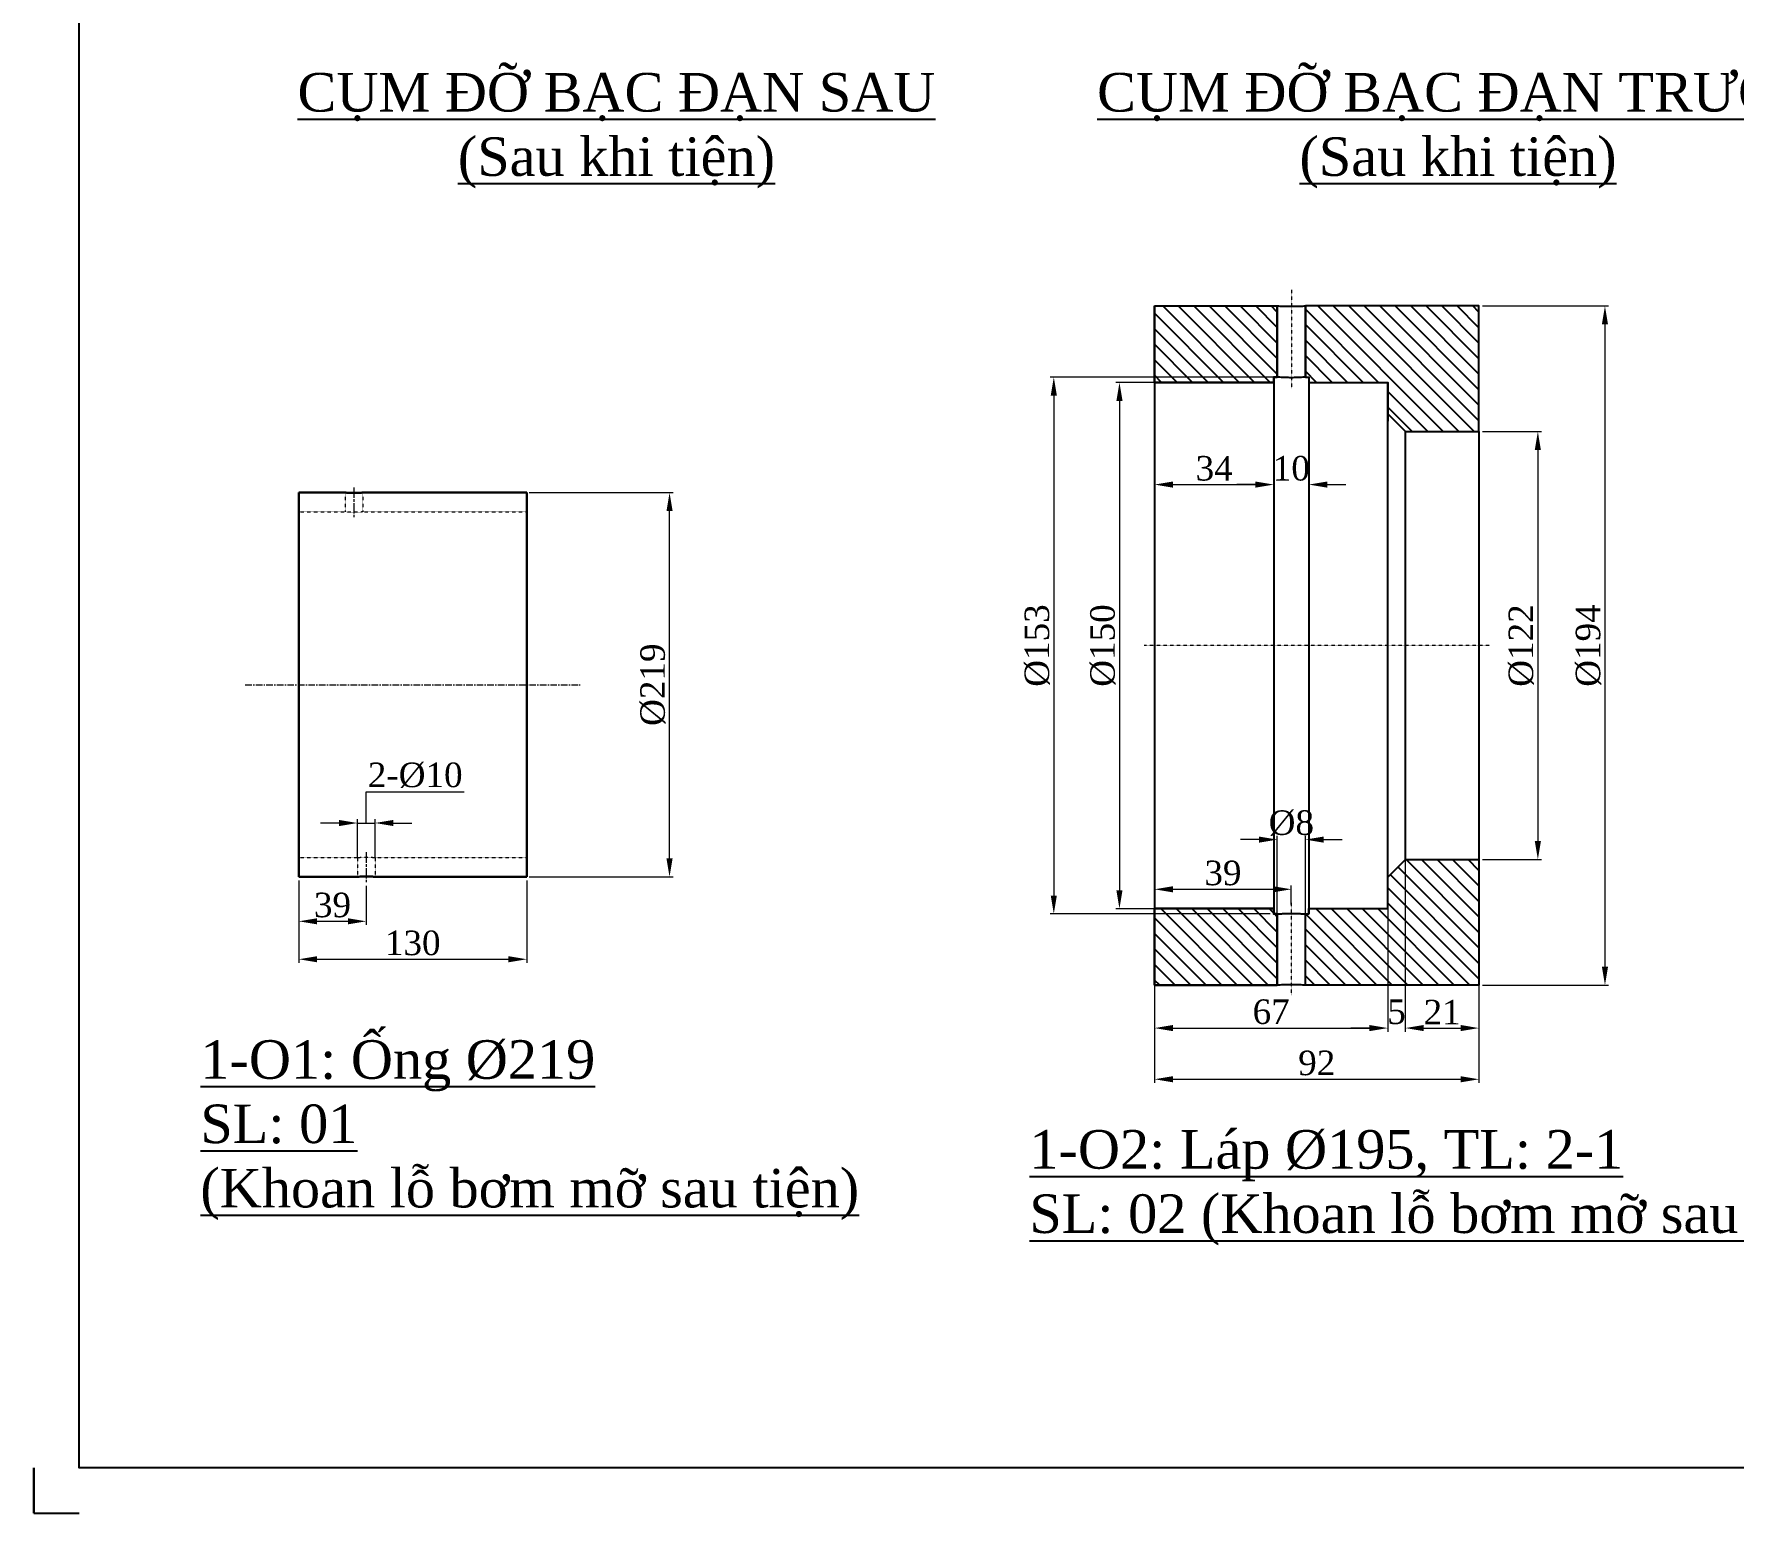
# Model space of a CAD drawing. Header units: inches. Extents: x 36705 to 45095, y -12195 to 29758.
# Drawn here: x 36762 to 37731, y 4694 to 5537 of the extents above; entities that cross this region are included whole.
import ezdxf

# ---------------------------------------------------------------- set-up
doc = ezdxf.new("R2010")
doc.units = ezdxf.units.IN
doc.header["$MEASUREMENT"] = 0
for name, pattern in [('AM_ISO08W050x2', [9, 6, -0.75, 1.5, -0.75]), ('CENTER', [2, 1.25, -0.25, 0.25, -0.25]), ('HIDDEN', [0.375, 0.25, -0.125])]:
    doc.linetypes.add(name, pattern=pattern)
doc.layers.get('Defpoints').update_dxf_attribs({"lineweight": 5})
for name, color, linetype, lineweight in [('1.  0.2', 7, 'Continuous', 25), ('AM_0', 7, 'Continuous', 30), ('AM_3', 6, 'HIDDEN', 15), ('AM_7', 4, 'CENTER', 15)]:
    doc.layers.add(name, color=color, linetype=linetype, lineweight=lineweight)
doc.layers.add('Không in', color=7, linetype='Continuous', lineweight=25, plot=False)
doc.layers.add('TEXT', color=20, linetype='Continuous')
doc.styles.add('Chu va so', font='arial.ttf')
doc.styles.add('stad1', font='times.ttf')
doc.styles.get("Standard").update_dxf_attribs({"font": 'arial.ttf'})
doc.styles.add('TCVN', font='times.ttf')
doc.dimstyles.new('Hien', dxfattribs={"dimtxt": 20, "dimasz": 15, "dimexe": 3, "dimexo": 3, "dimgap": 3, "dimtad": 1, "dimtoh": 1, "dimdec": 0, "dimzin": 0, "dimdsep": 46, "dimtxsty": 'TCVN', "dimcen": 0, "dimclrd": 8, "dimclre": 250, "dimclrt": 41, "dimadec": 0, "dimazin": 0, "dimtfac": 1, "dimtdec": 0, "dimtofl": 0, "dimtmove": 1, "dimatfit": 3, "dimfxl": 1, "dimtolj": 1, "dimtzin": 0, "dimlwd": 9, "dimlwe": 9, "dimarcsym": 0})

# ---------------------------------------------------------------- blocks, each defined once
blk = doc.blocks.new('*D338')
at = {"color": 250, "lineweight": 9, "transparency": 16777216}
for p, q in [((37044.85, 5275.8), (37127.01, 5275.8)), ((37044.85, 5056.8), (37127.01, 5056.8))]:
    blk.add_line(p, q, dxfattribs=at)
at = {"color": 8, "lineweight": 9, "transparency": 16777216}
blk.add_line((37124.91, 5067.3), (37124.91, 5265.3), dxfattribs=at)
at = {"color": 8, "transparency": 16777216}
for points in [[(37123.16, 5265.3), (37126.66, 5265.3), (37124.91, 5275.8)], [(37123.16, 5067.3), (37126.66, 5067.3), (37124.91, 5056.8)]]:
    blk.add_solid(points, dxfattribs=at)
at = {"layer": 'Defpoints', "color": 0, "transparency": 16777216}
for p in [(37042.75, 5275.8), (37124.91, 5275.8), (37042.75, 5056.8)]:
    blk.add_point(p, dxfattribs=at)
at = {"color": 41, "transparency": 16777216, "insert": (37115.51, 5166.3), "char_height": 14, "attachment_point": 5, "rotation": 90, "style": 'TCVN'}
blk.add_mtext('\\A1;%%C219', dxfattribs=at)
blk = doc.blocks.new('*D339')
at = {"color": 250, "lineweight": 9, "transparency": 16777216}
for p, q in [((36913.47, 5054.7), (36913.47, 5007.69)), ((37043.47, 5054.7), (37043.47, 5007.69))]:
    blk.add_line(p, q, dxfattribs=at)
at = {"color": 8, "lineweight": 9, "transparency": 16777216}
blk.add_line((36923.97, 5009.79), (37032.97, 5009.79), dxfattribs=at)
at = {"color": 8, "transparency": 16777216}
for points in [[(36923.97, 5011.54), (36923.97, 5008.04), (36913.47, 5009.79)], [(37032.97, 5011.54), (37032.97, 5008.04), (37043.47, 5009.79)]]:
    blk.add_solid(points, dxfattribs=at)
at = {"layer": 'Defpoints', "color": 0, "transparency": 16777216}
for p in [(36913.47, 5056.8), (37043.47, 5056.8), (37043.47, 5009.79)]:
    blk.add_point(p, dxfattribs=at)
at = {"color": 41, "transparency": 16777216, "insert": (36978.47, 5019.02), "char_height": 14, "attachment_point": 5, "style": 'TCVN'}
blk.add_mtext('\\A1;130', dxfattribs=at)
blk = doc.blocks.new('*D340')
at = {"color": 250, "lineweight": 9, "transparency": 16777216}
for p, q in [((36913.47, 5054.7), (36913.47, 5029.32)), ((36951.97, 5051.7), (36951.97, 5029.32))]:
    blk.add_line(p, q, dxfattribs=at)
at = {"color": 8, "lineweight": 9, "transparency": 16777216}
blk.add_line((36923.97, 5031.42), (36941.47, 5031.42), dxfattribs=at)
at = {"color": 8, "transparency": 16777216}
for points in [[(36923.97, 5033.17), (36923.97, 5029.67), (36913.47, 5031.42)], [(36941.47, 5033.17), (36941.47, 5029.67), (36951.97, 5031.42)]]:
    blk.add_solid(points, dxfattribs=at)
at = {"layer": 'Defpoints', "color": 0, "transparency": 16777216}
for p in [(36913.47, 5056.8), (36951.97, 5053.8), (36951.97, 5031.42)]:
    blk.add_point(p, dxfattribs=at)
at = {"color": 41, "transparency": 16777216, "insert": (36932.72, 5040.66), "char_height": 14, "attachment_point": 5, "style": 'TCVN'}
blk.add_mtext('\\A1;39', dxfattribs=at)
blk = doc.blocks.new('*D341')
at = {"color": 8, "lineweight": 9, "transparency": 16777216}
for p, q in [((36951.97, 5087.45), (36951.97, 5105.2)), ((36951.97, 5105.2), (37007.81, 5105.2)), ((36936.47, 5087.45), (36925.97, 5087.45)), ((36946.97, 5087.45), (36956.97, 5087.45)), ((36967.47, 5087.45), (36977.97, 5087.45))]:
    blk.add_line(p, q, dxfattribs=at)
at = {"color": 250, "lineweight": 9, "transparency": 16777216}
for p, q in [((36946.97, 5067.43), (36946.97, 5089.55)), ((36956.97, 5067.43), (36956.97, 5089.55))]:
    blk.add_line(p, q, dxfattribs=at)
at = {"color": 8, "transparency": 16777216}
for points in [[(36936.47, 5089.2), (36936.47, 5085.7), (36946.97, 5087.45)], [(36967.47, 5089.2), (36967.47, 5085.7), (36956.97, 5087.45)]]:
    blk.add_solid(points, dxfattribs=at)
at = {"layer": 'Defpoints', "color": 0, "transparency": 16777216}
for p in [(36956.97, 5087.45), (36946.97, 5065.33), (36956.97, 5065.33)]:
    blk.add_point(p, dxfattribs=at)
at = {"color": 41, "transparency": 16777216, "insert": (36979.89, 5114.61), "char_height": 14, "attachment_point": 5, "style": 'TCVN'}
blk.add_mtext('\\A1;2-%%C10', dxfattribs=at)
blk = doc.blocks.new('*D342')
at = {"color": 250, "lineweight": 9, "transparency": 16777216}
for p, q in [((37588.57, 5310.62), (37622.14, 5310.62)), ((37588.57, 5066.63), (37622.14, 5066.63))]:
    blk.add_line(p, q, dxfattribs=at)
at = {"color": 8, "lineweight": 9, "transparency": 16777216}
blk.add_line((37620.04, 5300.12), (37620.04, 5077.13), dxfattribs=at)
at = {"color": 8, "transparency": 16777216}
for points in [[(37618.29, 5300.12), (37621.79, 5300.12), (37620.04, 5310.62)], [(37618.29, 5077.13), (37621.79, 5077.13), (37620.04, 5066.63)]]:
    blk.add_solid(points, dxfattribs=at)
at = {"layer": 'Defpoints', "color": 0, "transparency": 16777216}
for p in [(37586.47, 5310.62), (37586.47, 5066.63), (37620.04, 5066.63)]:
    blk.add_point(p, dxfattribs=at)
at = {"color": 41, "transparency": 16777216, "insert": (37610.64, 5188.62), "char_height": 14, "attachment_point": 5, "rotation": 90, "style": 'TCVN'}
blk.add_mtext('\\A1;%%C122', dxfattribs=at)
blk = doc.blocks.new('*D343')
at = {"color": 250, "lineweight": 9, "transparency": 16777216}
for p, q in [((37588.57, 5382.22), (37660.41, 5382.22)), ((37588.57, 4995.02), (37660.41, 4995.02))]:
    blk.add_line(p, q, dxfattribs=at)
at = {"color": 8, "lineweight": 9, "transparency": 16777216}
blk.add_line((37658.31, 5371.72), (37658.31, 5005.52), dxfattribs=at)
at = {"color": 8, "transparency": 16777216}
for points in [[(37656.56, 5371.72), (37660.06, 5371.72), (37658.31, 5382.22)], [(37656.56, 5005.52), (37660.06, 5005.52), (37658.31, 4995.02)]]:
    blk.add_solid(points, dxfattribs=at)
at = {"layer": 'Defpoints', "color": 0, "transparency": 16777216}
for p in [(37586.47, 5382.22), (37586.47, 4995.02), (37658.31, 4995.02)]:
    blk.add_point(p, dxfattribs=at)
at = {"color": 41, "transparency": 16777216, "insert": (37648.9, 5188.62), "char_height": 14, "attachment_point": 5, "rotation": 90, "style": 'TCVN'}
blk.add_mtext('\\A1;%%C194', dxfattribs=at)
blk = doc.blocks.new('*D344')
at = {"color": 250, "lineweight": 9, "transparency": 16777216}
for p, q in [((37414.37, 5338.62), (37379.37, 5338.62)), ((37410.81, 5038.62), (37379.37, 5038.62))]:
    blk.add_line(p, q, dxfattribs=at)
at = {"color": 8, "lineweight": 9, "transparency": 16777216}
blk.add_line((37381.47, 5328.12), (37381.47, 5049.12), dxfattribs=at)
at = {"color": 8, "transparency": 16777216}
for points in [[(37379.72, 5328.12), (37383.22, 5328.12), (37381.47, 5338.62)], [(37379.72, 5049.12), (37383.22, 5049.12), (37381.47, 5038.62)]]:
    blk.add_solid(points, dxfattribs=at)
at = {"layer": 'Defpoints', "color": 0, "transparency": 16777216}
for p in [(37416.47, 5338.62), (37381.47, 5038.62), (37412.91, 5038.62)]:
    blk.add_point(p, dxfattribs=at)
at = {"color": 41, "transparency": 16777216, "insert": (37372.07, 5188.62), "char_height": 14, "attachment_point": 5, "rotation": 90, "style": 'TCVN'}
blk.add_mtext('\\A1;%%C150', dxfattribs=at)
blk = doc.blocks.new('*D345')
at = {"color": 250, "lineweight": 9, "transparency": 16777216}
for p, q in [((37469.37, 5341.62), (37341.93, 5341.62)), ((37467.37, 5035.62), (37341.93, 5035.62))]:
    blk.add_line(p, q, dxfattribs=at)
at = {"color": 8, "lineweight": 9, "transparency": 16777216}
blk.add_line((37344.03, 5331.12), (37344.03, 5046.12), dxfattribs=at)
at = {"color": 8, "transparency": 16777216}
for points in [[(37342.28, 5331.12), (37345.78, 5331.12), (37344.03, 5341.62)], [(37342.28, 5046.12), (37345.78, 5046.12), (37344.03, 5035.62)]]:
    blk.add_solid(points, dxfattribs=at)
at = {"layer": 'Defpoints', "color": 0, "transparency": 16777216}
for p in [(37471.47, 5341.62), (37344.03, 5035.62), (37469.47, 5035.62)]:
    blk.add_point(p, dxfattribs=at)
at = {"color": 41, "transparency": 16777216, "insert": (37334.63, 5188.62), "char_height": 14, "attachment_point": 5, "rotation": 90, "style": 'TCVN'}
blk.add_mtext('\\A1;%%C153', dxfattribs=at)
blk = doc.blocks.new('*D346')
at = {"color": 250, "lineweight": 9, "transparency": 16777216}
for p, q in [((37401.47, 5000.54), (37401.47, 5051.77)), ((37479.47, 5040.94), (37479.47, 5051.77))]:
    blk.add_line(p, q, dxfattribs=at)
at = {"color": 8, "lineweight": 9, "transparency": 16777216}
blk.add_line((37411.97, 5049.67), (37468.97, 5049.67), dxfattribs=at)
at = {"color": 8, "transparency": 16777216}
for points in [[(37411.97, 5051.42), (37411.97, 5047.92), (37401.47, 5049.67)], [(37468.97, 5051.42), (37468.97, 5047.92), (37479.47, 5049.67)]]:
    blk.add_solid(points, dxfattribs=at)
at = {"layer": 'Defpoints', "color": 0, "transparency": 16777216}
for p in [(37479.47, 5049.67), (37479.47, 5038.84), (37401.47, 4998.44)]:
    blk.add_point(p, dxfattribs=at)
at = {"color": 41, "transparency": 16777216, "insert": (37440.47, 5058.91), "char_height": 14, "attachment_point": 5, "style": 'TCVN'}
blk.add_mtext('\\A1;39', dxfattribs=at)
blk = doc.blocks.new('*D347')
at = {"color": 8, "lineweight": 9, "transparency": 16777216}
for p, q in [((37460.97, 5077.98), (37450.47, 5077.98)), ((37497.97, 5077.98), (37508.47, 5077.98))]:
    blk.add_line(p, q, dxfattribs=at)
at = {"color": 250, "lineweight": 9, "transparency": 16777216}
for p, q in [((37471.47, 5034.91), (37471.47, 5080.08)), ((37487.47, 5034.48), (37487.47, 5080.08))]:
    blk.add_line(p, q, dxfattribs=at)
at = {"color": 8, "transparency": 16777216}
for points in [[(37460.97, 5079.73), (37460.97, 5076.23), (37471.47, 5077.98)], [(37497.97, 5079.73), (37497.97, 5076.23), (37487.47, 5077.98)]]:
    blk.add_solid(points, dxfattribs=at)
at = {"layer": 'Defpoints', "color": 0, "transparency": 16777216}
for p in [(37487.47, 5077.98), (37471.47, 5032.81), (37487.47, 5032.38)]:
    blk.add_point(p, dxfattribs=at)
at = {"color": 41, "transparency": 16777216, "insert": (37479.47, 5087.38), "char_height": 14, "attachment_point": 5, "style": 'TCVN'}
blk.add_mtext('\\A1;%%C8', dxfattribs=at)
blk = doc.blocks.new('*D348')
at = {"color": 250, "lineweight": 9, "transparency": 16777216}
for p, q in [((37534.47, 5066.52), (37534.47, 4968.45)), ((37401.47, 4996.34), (37401.47, 4968.45))]:
    blk.add_line(p, q, dxfattribs=at)
at = {"color": 8, "lineweight": 9, "transparency": 16777216}
blk.add_line((37411.97, 4970.55), (37523.97, 4970.55), dxfattribs=at)
at = {"color": 8, "transparency": 16777216}
for points in [[(37411.97, 4972.3), (37411.97, 4968.8), (37401.47, 4970.55)], [(37523.97, 4972.3), (37523.97, 4968.8), (37534.47, 4970.55)]]:
    blk.add_solid(points, dxfattribs=at)
at = {"layer": 'Defpoints', "color": 0, "transparency": 16777216}
for p in [(37534.47, 5068.62), (37401.47, 4998.44), (37534.47, 4970.55)]:
    blk.add_point(p, dxfattribs=at)
at = {"color": 41, "transparency": 16777216, "insert": (37467.97, 4979.79), "char_height": 14, "attachment_point": 5, "style": 'TCVN'}
blk.add_mtext('\\A1;67', dxfattribs=at)
blk = doc.blocks.new('*D349')
at = {"color": 250, "lineweight": 9, "transparency": 16777216}
for p, q in [((37544.47, 5090.53), (37544.47, 4968.45)), ((37534.47, 5066.52), (37534.47, 4968.45))]:
    blk.add_line(p, q, dxfattribs=at)
at = {"color": 8, "lineweight": 9, "transparency": 16777216}
for p, q in [((37523.97, 4970.55), (37513.47, 4970.55)), ((37554.97, 4970.55), (37565.47, 4970.55))]:
    blk.add_line(p, q, dxfattribs=at)
at = {"color": 8, "transparency": 16777216}
for points in [[(37523.97, 4972.3), (37523.97, 4968.8), (37534.47, 4970.55)], [(37554.97, 4972.3), (37554.97, 4968.8), (37544.47, 4970.55)]]:
    blk.add_solid(points, dxfattribs=at)
at = {"layer": 'Defpoints', "color": 0, "transparency": 16777216}
for p in [(37544.47, 5092.63), (37534.47, 5068.62), (37544.47, 4970.55)]:
    blk.add_point(p, dxfattribs=at)
at = {"color": 41, "transparency": 16777216, "insert": (37539.43, 4979.77), "char_height": 14, "attachment_point": 5, "style": 'TCVN'}
blk.add_mtext('\\A1;5', dxfattribs=at)
blk = doc.blocks.new('*D350')
at = {"color": 250, "lineweight": 9, "transparency": 16777216}
for p, q in [((37544.47, 5090.53), (37544.47, 4968.45)), ((37586.47, 5090.53), (37586.47, 4968.45))]:
    blk.add_line(p, q, dxfattribs=at)
at = {"color": 8, "lineweight": 9, "transparency": 16777216}
blk.add_line((37554.97, 4970.55), (37575.97, 4970.55), dxfattribs=at)
at = {"color": 8, "transparency": 16777216}
for points in [[(37554.97, 4972.3), (37554.97, 4968.8), (37544.47, 4970.55)], [(37575.97, 4972.3), (37575.97, 4968.8), (37586.47, 4970.55)]]:
    blk.add_solid(points, dxfattribs=at)
at = {"layer": 'Defpoints', "color": 0, "transparency": 16777216}
for p in [(37544.47, 5092.63), (37586.47, 5092.63), (37586.47, 4970.55)]:
    blk.add_point(p, dxfattribs=at)
at = {"color": 41, "transparency": 16777216, "insert": (37565.47, 4979.65), "char_height": 14, "attachment_point": 5, "style": 'TCVN'}
blk.add_mtext('\\A1;21', dxfattribs=at)
blk = doc.blocks.new('*D351')
at = {"color": 250, "lineweight": 9, "transparency": 16777216}
for p, q in [((37401.47, 5306.52), (37401.47, 5278.27)), ((37469.47, 5306.52), (37469.47, 5278.27))]:
    blk.add_line(p, q, dxfattribs=at)
at = {"color": 8, "lineweight": 9, "transparency": 16777216}
blk.add_line((37411.97, 5280.37), (37458.97, 5280.37), dxfattribs=at)
at = {"color": 8, "transparency": 16777216}
for points in [[(37411.97, 5282.12), (37411.97, 5278.62), (37401.47, 5280.37)], [(37458.97, 5282.12), (37458.97, 5278.62), (37469.47, 5280.37)]]:
    blk.add_solid(points, dxfattribs=at)
at = {"layer": 'Defpoints', "color": 0, "transparency": 16777216}
for p in [(37401.47, 5308.62), (37469.47, 5308.62), (37469.47, 5280.37)]:
    blk.add_point(p, dxfattribs=at)
at = {"color": 41, "transparency": 16777216, "insert": (37435.47, 5289.59), "char_height": 14, "attachment_point": 5, "style": 'TCVN'}
blk.add_mtext('\\A1;34', dxfattribs=at)
blk = doc.blocks.new('*D352')
at = {"color": 250, "lineweight": 9, "transparency": 16777216}
blk.add_line((37469.47, 5306.52), (37469.47, 5278.27), dxfattribs=at)
at = {"color": 8, "lineweight": 9, "transparency": 16777216}
for p, q in [((37458.97, 5280.37), (37448.47, 5280.37)), ((37499.97, 5280.37), (37510.47, 5280.37))]:
    blk.add_line(p, q, dxfattribs=at)
at = {"color": 8, "transparency": 16777216}
for points in [[(37458.97, 5282.12), (37458.97, 5278.62), (37469.47, 5280.37)], [(37499.97, 5282.12), (37499.97, 5278.62), (37489.47, 5280.37)]]:
    blk.add_solid(points, dxfattribs=at)
at = {"layer": 'Defpoints', "color": 0, "transparency": 16777216}
for p in [(37469.47, 5308.62), (37489.47, 5280.37), (37489.47, 5280.37)]:
    blk.add_point(p, dxfattribs=at)
at = {"color": 41, "transparency": 16777216, "insert": (37479.47, 5289.59), "char_height": 14, "attachment_point": 5, "style": 'TCVN'}
blk.add_mtext('\\A1;10', dxfattribs=at)
blk = doc.blocks.new('*D353')
at = {"color": 250, "lineweight": 9, "transparency": 16777216}
for p, q in [((37586.47, 5042.52), (37586.47, 4939.27)), ((37401.47, 4992.92), (37401.47, 4939.27))]:
    blk.add_line(p, q, dxfattribs=at)
at = {"color": 8, "lineweight": 9, "transparency": 16777216}
blk.add_line((37411.97, 4941.37), (37575.97, 4941.37), dxfattribs=at)
at = {"color": 8, "transparency": 16777216}
for points in [[(37411.97, 4943.12), (37411.97, 4939.62), (37401.47, 4941.37)], [(37575.97, 4943.12), (37575.97, 4939.62), (37586.47, 4941.37)]]:
    blk.add_solid(points, dxfattribs=at)
at = {"layer": 'Defpoints', "color": 0, "transparency": 16777216}
for p in [(37586.47, 5044.62), (37401.47, 4995.02), (37586.47, 4941.37)]:
    blk.add_point(p, dxfattribs=at)
at = {"color": 41, "transparency": 16777216, "insert": (37493.97, 4950.61), "char_height": 14, "attachment_point": 5, "style": 'TCVN'}
blk.add_mtext('\\A1;92', dxfattribs=at)
blk = doc.blocks.new('lfjsd')
at = {"true_color": 0xcd2027}
h = blk.add_hatch(dxfattribs=at)
h.set_pattern_fill('ANSI31', color=242, scale=25)
h.set_pattern_definition([(45, (11601.735, -3530.5758), (-2.2097087, 2.2097087), [])])
edge = h.paths.add_edge_path()
edge.add_spline(control_points=[(17710.16, 29667.26), (17709.92, 29667.27), (17709.71, 29667.28), (17709.29, 29667.31), (17709.16, 29667.32), (17709.16, 29667.32)], knot_values=[2.26088, 2.26088, 2.26088, 2.26088, 2.379631, 2.379631, 2.568038, 2.568038, 2.568038, 2.568038], degree=3, periodic=0)
edge.add_line((17709.16, 29667.32), (17660.66, 29667.32))
edge.add_line((17660.66, 29667.32), (17660.66, 29631.52))
edge.add_line((17660.66, 29631.52), (17681.66, 29631.52))
edge.add_line((17681.66, 29631.52), (17686.67, 29636.52))
edge.add_line((17686.67, 29636.52), (17686.66, 29643.52))
edge.add_line((17686.66, 29643.52), (17686.66, 29645.52))
edge.add_line((17686.66, 29645.52), (17709.16, 29645.52))
edge.add_line((17709.16, 29645.52), (17709.16, 29647.02))
edge.add_line((17709.16, 29647.02), (17710.16, 29647.02))
edge.add_line((17710.16, 29647.02), (17710.16, 29667.26))
edge = h.paths.add_edge_path()
edge.add_spline(control_points=[(17719.16, 29667.32), (17719.16, 29667.32), (17719.04, 29667.31), (17718.62, 29667.28), (17718.41, 29667.27), (17718.16, 29667.26)], knot_values=[0.446468, 0.446468, 0.446468, 0.446468, 0.634867, 0.634867, 0.753618, 0.753618, 0.753618, 0.753618], degree=3, periodic=0)
edge.add_line((17718.16, 29667.26), (17718.16, 29647.02))
edge.add_line((17718.16, 29647.02), (17719.16, 29647.02))
edge.add_line((17719.16, 29647.02), (17719.16, 29645.52))
edge.add_line((17719.16, 29645.52), (17753.16, 29645.52))
edge.add_line((17753.16, 29645.52), (17753.16, 29667.32))
edge.add_line((17753.16, 29667.32), (17719.17, 29667.32))
edge = h.paths.add_edge_path()
edge.add_spline(control_points=[(17709.16, 29473.72), (17709.16, 29473.72), (17709.29, 29473.73), (17709.71, 29473.75), (17709.92, 29473.77), (17710.16, 29473.78)], knot_values=[0.446468, 0.446468, 0.446468, 0.446468, 0.634875, 0.634875, 0.753627, 0.753627, 0.753627, 0.753627], degree=3, periodic=0)
edge.add_line((17710.16, 29473.78), (17710.16, 29494.02))
edge.add_line((17710.16, 29494.02), (17709.16, 29494.02))
edge.add_line((17709.16, 29494.02), (17709.16, 29495.52))
edge.add_line((17709.16, 29495.52), (17686.66, 29495.52))
edge.add_line((17686.66, 29495.52), (17686.66, 29497.52))
edge.add_line((17686.66, 29497.52), (17686.67, 29504.52))
edge.add_line((17686.67, 29504.52), (17681.66, 29509.52))
edge.add_line((17681.66, 29509.52), (17660.66, 29509.52))
edge.add_line((17660.66, 29509.52), (17660.66, 29504.52))
edge.add_line((17660.66, 29504.52), (17660.66, 29473.72))
edge.add_line((17660.66, 29473.72), (17709.16, 29473.72))
edge = h.paths.add_edge_path()
edge.add_spline(control_points=[(17718.16, 29473.78), (17718.41, 29473.77), (17718.62, 29473.75), (17719.04, 29473.73), (17719.16, 29473.72), (17719.16, 29473.72)], knot_values=[2.26088, 2.26088, 2.26088, 2.26088, 2.379631, 2.379631, 2.568038, 2.568038, 2.568038, 2.568038], degree=3, periodic=0)
edge.add_line((17719.17, 29473.72), (17753.16, 29473.72))
edge.add_line((17753.16, 29473.72), (17753.16, 29495.52))
edge.add_line((17753.16, 29495.52), (17719.16, 29495.52))
edge.add_line((17719.16, 29495.52), (17719.16, 29494.02))
edge.add_line((17719.16, 29494.02), (17718.16, 29494.02))
edge.add_line((17718.16, 29494.02), (17718.16, 29473.78))
at = {"ltscale": 0.02}
for p, q in [((17710.16, 29647.02), (17710.16, 29667.32)), ((17718.16, 29647.02), (17718.16, 29667.32)), ((17753.16, 29667.32), (17718.16, 29667.32)), ((17753.16, 29667.32), (17753.16, 29473.72)), ((17709.16, 29647.02), (17709.16, 29494.02)), ((17710.16, 29647.02), (17709.16, 29647.02)), ((17719.16, 29647.02), (17718.16, 29647.02)), ((17719.16, 29647.02), (17719.16, 29494.02)), ((17709.16, 29645.52), (17686.66, 29645.52)), ((17686.66, 29495.52), (17686.66, 29645.52)), ((17753.16, 29645.52), (17719.16, 29645.52)), ((17709.16, 29495.52), (17686.66, 29495.52)), ((17710.16, 29494.02), (17709.16, 29494.02)), ((17710.16, 29473.72), (17710.16, 29494.02)), ((17718.16, 29473.72), (17718.16, 29494.02)), ((17719.16, 29494.02), (17718.16, 29494.02)), ((17753.16, 29495.52), (17719.16, 29495.52)), ((17753.16, 29473.72), (17718.16, 29473.72))]:
    blk.add_line(p, q, dxfattribs=at)
for p, q in [((17681.66, 29631.52), (17686.67, 29636.52)), ((17660.66, 29631.52), (17660.66, 29506.52)), ((17681.66, 29509.52), (17681.66, 29631.52)), ((17681.66, 29509.52), (17686.67, 29504.52))]:
    blk.add_line(p, q)
for points in [[(17681.7, 29631.52), (17660.66, 29631.52), (17660.66, 29667.32), (17710.16, 29667.32), (17710.16, 29647.02), (17709.16, 29647.02), (17709.16, 29645.52), (17686.66, 29645.52), (17686.66, 29643.52), (17686.66, 29643.52), (17686.66, 29634.52)], [(17753.16, 29667.32), (17718.17, 29667.32)], [(17681.66, 29509.52), (17660.66, 29509.52), (17660.66, 29473.72), (17710.16, 29473.72), (17710.16, 29494.02), (17709.16, 29494.02), (17709.16, 29495.52), (17686.66, 29495.52), (17686.66, 29497.52), (17686.66, 29497.52), (17686.66, 29506.52)]]:
    blk.add_lwpolyline(points, dxfattribs=at)
for points, knots in [([(17718.16, 29667.32), (17718.16, 29667.32), (17718.06, 29667.31), (17717.66, 29667.29), (17717.35, 29667.28), (17716.64, 29667.25), (17716.19, 29667.23), (17715.2, 29667.21), (17714.67, 29667.21), (17713.66, 29667.21), (17713.13, 29667.21), (17712.14, 29667.23), (17711.69, 29667.25), (17710.98, 29667.28), (17710.67, 29667.29), (17710.26, 29667.31), (17710.16, 29667.32), (17710.16, 29667.32)], [0.602832, 0.602832, 0.602832, 0.602832, 0.75354, 0.75354, 0.904248, 0.904248, 1.054956, 1.054956, 1.205664, 1.205664, 1.356372, 1.356372, 1.50708, 1.50708, 1.657788, 1.657788, 1.808496, 1.808496, 1.808496, 1.808496]), ([(17710.16, 29647.02), (17710.16, 29647.02), (17710.26, 29647.01), (17710.67, 29646.98), (17710.98, 29646.96), (17711.69, 29646.92), (17712.14, 29646.9), (17713.13, 29646.88), (17713.66, 29646.87), (17714.67, 29646.87), (17715.2, 29646.88), (17716.19, 29646.9), (17716.64, 29646.92), (17717.35, 29646.96), (17717.66, 29646.98), (17718.06, 29647.01), (17718.16, 29647.02), (17718.16, 29647.02)], [0.602936, 0.602936, 0.602936, 0.602936, 0.753669, 0.753669, 0.904403, 0.904403, 1.055137, 1.055137, 1.205871, 1.205871, 1.356605, 1.356605, 1.507339, 1.507339, 1.658073, 1.658073, 1.808807, 1.808807, 1.808807, 1.808807]), ([(17718.16, 29494.02), (17718.16, 29494.02), (17718.06, 29494.02), (17717.66, 29494.05), (17717.35, 29494.07), (17716.64, 29494.11), (17716.19, 29494.13), (17715.2, 29494.16), (17714.67, 29494.16), (17713.66, 29494.16), (17713.13, 29494.16), (17712.14, 29494.13), (17711.69, 29494.11), (17710.98, 29494.07), (17710.67, 29494.05), (17710.26, 29494.02), (17710.16, 29494.02), (17710.16, 29494.02)], [0.602936, 0.602936, 0.602936, 0.602936, 0.753669, 0.753669, 0.904403, 0.904403, 1.055137, 1.055137, 1.205871, 1.205871, 1.356605, 1.356605, 1.507339, 1.507339, 1.658073, 1.658073, 1.808807, 1.808807, 1.808807, 1.808807]), ([(17710.16, 29473.72), (17710.16, 29473.72), (17710.26, 29473.72), (17710.67, 29473.75), (17710.98, 29473.76), (17711.69, 29473.79), (17712.14, 29473.8), (17713.13, 29473.82), (17713.66, 29473.83), (17714.67, 29473.83), (17715.2, 29473.82), (17716.19, 29473.8), (17716.64, 29473.79), (17717.35, 29473.76), (17717.66, 29473.75), (17718.06, 29473.72), (17718.16, 29473.72), (17718.16, 29473.72)], [0.602832, 0.602832, 0.602832, 0.602832, 0.75354, 0.75354, 0.904248, 0.904248, 1.054956, 1.054956, 1.205664, 1.205664, 1.356372, 1.356372, 1.50708, 1.50708, 1.657788, 1.657788, 1.808496, 1.808496, 1.808496, 1.808496])]:
    blk.add_open_spline(points, degree=3, knots=knots, dxfattribs=at)
at = {"layer": 'AM_0'}
blk.add_lwpolyline([(17718.16, 29667.32), (17718.16, 29647.02), (17719.16, 29647.02), (17719.16, 29645.52), (17753.16, 29645.52), (17753.16, 29667.32)], dxfattribs=at)
blk.add_lwpolyline([(17753.16, 29495.52), (17719.16, 29495.52), (17719.16, 29494.02), (17718.16, 29494.02), (17718.16, 29473.72), (17753.16, 29473.72)], close=True, dxfattribs=at)
at = {"layer": 'AM_3', "ltscale": 0.02}
for p, q in [((17753.17, 29667.32), (17719.16, 29667.32)), ((17753.17, 29473.72), (17719.16, 29473.72))]:
    blk.add_line(p, q, dxfattribs=at)
at = {"layer": 'AM_3', "ltscale": 0.02027}
for points, knots in [([(17709.16, 29667.32), (17709.16, 29667.32), (17709.29, 29667.31), (17709.8, 29667.28), (17710.19, 29667.25), (17711.07, 29667.21), (17711.63, 29667.19), (17712.87, 29667.16), (17713.54, 29667.15), (17714.16, 29667.15)], [2.2608796, 2.2608796, 2.2608796, 2.2608796, 2.4492861, 2.4492861, 2.6376927, 2.6376927, 2.8260994, 2.8260994, 3.0145061, 3.0145061, 3.0145061, 3.0145061]), ([(17714.16, 29667.15), (17714.79, 29667.15), (17715.46, 29667.16), (17716.69, 29667.19), (17717.26, 29667.21), (17718.14, 29667.25), (17718.53, 29667.28), (17719.04, 29667.31), (17719.16, 29667.32), (17719.16, 29667.32)], [0, 0, 0, 0, 0.1884067, 0.1884067, 0.3768134, 0.3768134, 0.56522, 0.56522, 0.7536265, 0.7536265, 0.7536265, 0.7536265]), ([(17714.16, 29473.89), (17713.54, 29473.89), (17712.87, 29473.88), (17711.63, 29473.85), (17711.07, 29473.83), (17710.19, 29473.78), (17709.8, 29473.76), (17709.29, 29473.73), (17709.16, 29473.72), (17709.16, 29473.72)], [0, 0, 0, 0, 0.1884067, 0.1884067, 0.3768134, 0.3768134, 0.56522, 0.56522, 0.7536265, 0.7536265, 0.7536265, 0.7536265]), ([(17719.16, 29473.72), (17719.16, 29473.72), (17719.04, 29473.73), (17718.53, 29473.76), (17718.14, 29473.78), (17717.26, 29473.83), (17716.69, 29473.85), (17715.46, 29473.88), (17714.79, 29473.89), (17714.16, 29473.89)], [2.2608796, 2.2608796, 2.2608796, 2.2608796, 2.4492861, 2.4492861, 2.6376927, 2.6376927, 2.8260994, 2.8260994, 3.0145061, 3.0145061, 3.0145061, 3.0145061])]:
    blk.add_open_spline(points, degree=3, knots=knots, dxfattribs=at)
at = {"layer": 'AM_7', "ltscale": 0.005}
for p, q in [((17714.16, 29671.91), (17714.16, 29643.87)), ((17714.16, 29470.83), (17714.16, 29497.16))]:
    blk.add_line(p, q, dxfattribs=at)
at = {"layer": 'AM_7', "ltscale": 0.01}
blk.add_line((17657.66, 29570.52), (17756.16, 29570.52), dxfattribs=at)
blk = doc.blocks.new('KHUNG TEN A4 - TD - 13.2.2023')
for p, q in [((0, 3), (0, 0)), ((0, 0), (3, 0))]:
    blk.add_line(p, q)
blk.add_lwpolyline([(3, 213), (300, 213), (300, 3), (3, 3)], close=True)
at = {"layer": '1.  0.2'}
blk.add_line((0, 0), (3, 0), dxfattribs=at)
at = {"layer": 'Không in'}
blk.add_lwpolyline([(0, 0), (0, 3)], dxfattribs=at)
at = {"width": 0.85}
for tag, p in [('REV4', (226.38, 94.23)), ('NGAY_REV04', (229.9, 94.23)), ('DESCRIPTION_4', (241.49, 94.23, 0)), ('DESCRIPTION_3', (241.49, 89.23, 0)), ('DESCRIPTION_2', (241.49, 84.23, 0)), ('DESCRIPTION_1', (241.49, 79.23, 0)), ('DESCRIPTION_0', (241.49, 74.23, 0))]:
    blk.add_attdef(tag, p, '', height=1.5, dxfattribs=at)
at = {"layer": 'TEXT', "ltscale": 0.1, "style": 'Chu va so'}
for tag, p, height, width in [('REV3', (226.38, 89.23), 1.5, 0.85), ('NGAY_REV03', (229.9, 89.23), 1.5, 0.85), ('REV2', (226.38, 84.23), 1.5, 0.85), ('NGAY_REV02', (229.9, 84.23), 1.5, 0.85), ('REV1', (226.38, 79.23), 1.5, 0.85), ('NGAY_REV01', (229.9, 79.23), 1.5, 0.85), ('REV0', (226.38, 74.23), 1.5, 0.85), ('NGAY_REV0', (229.9, 74.23), 1.5, 0.85), ('NGUOI_VE', (252.6, 69.23), 1.5, 0.85), ('NGUOI_KIEM_1', (264.6, 69.23), 1.5, 0.9), ('NGUOI_KIEM_2', (276.6, 69.23), 1.5, 0.9), ('STT-BV', (232.09, 3.98), 2, 0.85)]:
    blk.add_attdef(tag, p, '', height=height, dxfattribs=dict(at, width=width))
at = {"layer": 'TEXT', "ltscale": 0.1, "width": 0.85}
blk.add_attdef('NGUOI_DUYET', (288.6, 69.23), '', height=1.5, dxfattribs=at)
at = {"layer": 'TEXT', "lineweight": 25, "ltscale": 0.1, "style": 'Chu va so'}
for tag, p, height in [('PROJECT_CODE', (231.95, 28.65), 3.6), ('TITLE1', (231.95, 19.98), 2), ('TITLE2', (231.95, 16.05), 2), ('TITLE3', (231.95, 12.12), 2)]:
    blk.add_attdef(tag, p, '', height=height, dxfattribs=at)
at = {"layer": 'TEXT', "ltscale": 0.1, "style": 'Chu va so'}
for tag, p in [('A4_A4', (292.03, 6, 0)), ('REV.', (297.2, 6, 0))]:
    blk.add_attdef(tag, p, '', height=1.5, dxfattribs=at)

msp = doc.modelspace()

# ---------------------------------------------------------------- linework, layer by layer
at = {"layer": 'AM_0'}
for p, q in [((36913.472, 5275.80004, -200.65029), (36939.97279, 5275.80004, -200.65029)), ((36913.472, 5275.80004, -200.65029), (36913.472, 5056.80004, -200.65029)), ((36949.97279, 5275.80004, -200.65029), (37043.472, 5275.80004, -200.65029)), ((37043.472, 5275.80004, -200.65029), (37043.472, 5056.80004, -200.65029)), ((36913.472, 5056.80004, -200.65029), (36946.97279, 5056.80004, -200.65029)), ((36956.97279, 5056.80004, -200.65029), (37043.472, 5056.80004, -200.65029))]:
    msp.add_line(p, q, dxfattribs=at)
for points, knots in [([(36939.97279, 5275.80004, -200.65029), (36939.97279, 5275.80004, -200.65029), (36940.09832, 5275.79228, -200.65029), (36940.60864, 5275.76421, -200.65029), (36940.99341, 5275.7443, -200.65029), (36941.88111, 5275.70691, -200.65029), (36942.44324, 5275.68699, -200.65029), (36943.6751, 5275.65888, -200.65029), (36944.34482, 5275.6511, -200.65029), (36944.97279, 5275.6511, -200.65029)], [2.2606934016, 2.2606934016, 2.2606934016, 2.2606934016, 2.4490844783, 2.4490844783, 2.6374755551, 2.6374755551, 2.8258667119, 2.8258667119, 3.0142578687, 3.0142578687, 3.0142578687, 3.0142578687]), ([(36944.97279, 5275.6511, -200.65029), (36945.60076, 5275.6511, -200.65029), (36946.27049, 5275.65888, -200.65029), (36947.50234, 5275.68699, -200.65029), (36948.06448, 5275.70691, -200.65029), (36948.95217, 5275.7443, -200.65029), (36949.33695, 5275.76421, -200.65029), (36949.84726, 5275.79228, -200.65029), (36949.97279, 5275.80004, -200.65029), (36949.97279, 5275.80004, -200.65029)], [0, 0, 0, 0, 0.1883911568, 0.1883911568, 0.3767823136, 0.3767823136, 0.5651733904, 0.5651733904, 0.7535644672, 0.7535644672, 0.7535644672, 0.7535644672]), ([(36951.97279, 5056.94898, -200.65029), (36951.34482, 5056.94898, -200.65029), (36950.6751, 5056.9412, -200.65029), (36949.44324, 5056.9131, -200.65029), (36948.88111, 5056.89318, -200.65029), (36947.99341, 5056.85578, -200.65029), (36947.60864, 5056.83588, -200.65029), (36947.09832, 5056.80781, -200.65029), (36946.97279, 5056.80004, -200.65029), (36946.97279, 5056.80004, -200.65029)], [0, 0, 0, 0, 0.1883911568, 0.1883911568, 0.3767823136, 0.3767823136, 0.5651733904, 0.5651733904, 0.7535644672, 0.7535644672, 0.7535644672, 0.7535644672]), ([(36956.97279, 5056.80004, -200.65029), (36956.97279, 5056.80004, -200.65029), (36956.84726, 5056.80781, -200.65029), (36956.33695, 5056.83588, -200.65029), (36955.95217, 5056.85578, -200.65029), (36955.06448, 5056.89318, -200.65029), (36954.50234, 5056.9131, -200.65029), (36953.27049, 5056.9412, -200.65029), (36952.60076, 5056.94898, -200.65029), (36951.97279, 5056.94898, -200.65029)], [2.2606934016, 2.2606934016, 2.2606934016, 2.2606934016, 2.4490844783, 2.4490844783, 2.6374755551, 2.6374755551, 2.8258667119, 2.8258667119, 3.0142578687, 3.0142578687, 3.0142578687, 3.0142578687])]:
    msp.add_open_spline(points, degree=3, knots=knots, dxfattribs=at)
at = {"layer": 'AM_3', "ltscale": 0.02}
for p, q in [((36939.97279, 5275.80004, -200.65029), (36939.97279, 5264.80004, -200.65029)), ((36949.97279, 5275.80004, -200.65029), (36949.97279, 5264.80004, -200.65029)), ((36913.472, 5264.80004, -200.65029), (36939.97279, 5264.80004, -200.65029)), ((36949.97279, 5264.80004, -200.65029), (37043.472, 5264.80004, -200.65029)), ((36913.472, 5067.80004, -200.65029), (36946.97279, 5067.80004, -200.65029)), ((36946.97279, 5067.80004, -200.65029), (36946.97279, 5056.80004, -200.65029)), ((36956.97279, 5067.80004, -200.65029), (36956.97279, 5056.80004, -200.65029)), ((36956.97279, 5067.80004, -200.65029), (37043.472, 5067.80004, -200.65029))]:
    msp.add_line(p, q, dxfattribs=at)
at = {"layer": 'AM_3', "ltscale": 0.02027}
for points, knots in [([(36944.97279, 5264.62861, -200.65029), (36944.34477, 5264.62861, -200.65029), (36943.67502, 5264.63757, -200.65029), (36942.44318, 5264.66992, -200.65029), (36941.88108, 5264.69285, -200.65029), (36940.99344, 5264.73589, -200.65029), (36940.60867, 5264.7588, -200.65029), (36940.09834, 5264.79111, -200.65029), (36939.97279, 5264.80004, -200.65029), (36939.97279, 5264.80004, -200.65029)], [0, 0, 0, 0, 0.1884067025, 0.1884067025, 0.3768134049, 0.3768134049, 0.565219967, 0.565219967, 0.753626529, 0.753626529, 0.7536265291, 0.7536265291]), ([(36949.97279, 5264.80004, -200.65029), (36949.97279, 5264.80004, -200.65029), (36949.84724, 5264.79111, -200.65029), (36949.33691, 5264.7588, -200.65029), (36948.95215, 5264.73589, -200.65029), (36948.06451, 5264.69285, -200.65029), (36947.5024, 5264.66992, -200.65029), (36946.27056, 5264.63757, -200.65029), (36945.60082, 5264.62861, -200.65029), (36944.97279, 5264.62861, -200.65029)], [2.2608795871, 2.2608795871, 2.2608795871, 2.2608795871, 2.4492861491, 2.4492861491, 2.6376927111, 2.6376927111, 2.8260994136, 2.8260994136, 3.0145061161, 3.0145061161, 3.0145061161, 3.0145061161]), ([(36946.97279, 5067.80004, -200.65029), (36946.97279, 5067.80004, -200.65029), (36947.09834, 5067.80898, -200.65029), (36947.60867, 5067.84128, -200.65029), (36947.99344, 5067.86419, -200.65029), (36948.88108, 5067.90723, -200.65029), (36949.44318, 5067.93016, -200.65029), (36950.67502, 5067.96252, -200.65029), (36951.34477, 5067.97148, -200.65029), (36951.97279, 5067.97148, -200.65029)], [2.2608795871, 2.2608795871, 2.2608795871, 2.2608795871, 2.4492861491, 2.4492861491, 2.6376927111, 2.6376927111, 2.8260994136, 2.8260994136, 3.0145061161, 3.0145061161, 3.0145061161, 3.0145061161]), ([(36951.97279, 5067.97148, -200.65029), (36952.60082, 5067.97148, -200.65029), (36953.27056, 5067.96252, -200.65029), (36954.5024, 5067.93016, -200.65029), (36955.06451, 5067.90723, -200.65029), (36955.95215, 5067.86419, -200.65029), (36956.33691, 5067.84128, -200.65029), (36956.84724, 5067.80898, -200.65029), (36956.97279, 5067.80004, -200.65029), (36956.97279, 5067.80004, -200.65029)], [0, 0, 0, 0, 0.1884067025, 0.1884067025, 0.3768134049, 0.3768134049, 0.565219967, 0.565219967, 0.753626529, 0.753626529, 0.7536265291, 0.7536265291])]:
    msp.add_open_spline(points, degree=3, knots=knots, dxfattribs=at)
at = {"layer": 'AM_7', "linetype": 'AM_ISO08W050x2'}
for p, q in [((36944.97279, 5278.80004, -200.65029), (36944.97279, 5261.80004, -200.65029)), ((36951.97279, 5070.80004, -200.65029), (36951.97279, 5053.80004, -200.65029))]:
    msp.add_line(p, q, dxfattribs=at)
at = {"layer": 'AM_7', "ltscale": 3}
msp.add_line((36882.972, 5166.30004, -200.65029), (37073.972, 5166.30004, -200.65029), dxfattribs=at)

# ---------------------------------------------------------------- block references
at = {"xscale": -2, "yscale": 2, "zscale": 2}
msp.add_blockref('lfjsd', (72907.80371, -53952.41666, -200.65029), dxfattribs=at)

# ---------------------------------------------------------------- texts
at = {"color": 2, "char_height": 22, "style": 'stad1'}
for s, insert, attachment_point in [('\\A1;{\\LCỤM ĐỠ BẠC ĐẠN SAU\\P(Sau khi tiện)}', (37094.63573, 5482.13236, -200.65029), 5), ('\\A1;{\\LCỤM ĐỠ BẠC ĐẠN TRƯỚC\\P(Sau khi tiện)}', (37574.53762, 5482.13236, -200.65029), 5), ('\\A1;{\\L1-O1: Ống %%C219\\PSL: 01\\P(Khoan lỗ bơm mỡ sau tiện)}', (36857.36197, 4963.64949, -200.65029), 1), ('\\A1;{\\L1-O2: Láp %%C195, TL: 2-1\\PSL: 02 (Khoan lỗ bơm mỡ sau tiện)}', (37330.08641, 4912.42476, -200.65029), 1)]:
    msp.add_mtext(s, dxfattribs=dict(at, insert=insert, attachment_point=attachment_point))

# ---------------------------------------------------------------- dimensions: what is measured, and where the dimension line sits
for base, p1, p2, override, picture, middle in [((37658.306, 4995.02066, -200.65029), (37586.47471, 5382.22066, -200.65029), (37586.47471, 4995.02066, -200.65029), {"dimscale": 0.7, "dimlfac": 0.5}, '*D343', (37648.90319, 5188.62066, -200.65029)), ((37344.02996, 5035.61531, -200.65029), (37471.47471, 5341.61531, -200.65029), (37469.47471, 5035.61531, -200.65029), {"dimscale": 0.7, "dimlfac": 0.5}, '*D345', (37334.62715, 5188.61531, -200.65029)), ((37381.47039, 5038.61531, -200.65029), (37416.47471, 5338.61531, -200.65029), (37412.91172, 5038.61531, -200.65029), {"dimscale": 0.7, "dimlfac": 0.5}, '*D344', (37372.06758, 5188.61531, -200.65029)), ((37620.04283, 5066.62601, -200.65029), (37586.47471, 5310.61531, -200.65029), (37586.47471, 5066.62601, -200.65029), {"dimscale": 0.7, "dimlfac": 0.5}, '*D342', (37610.64002, 5188.62066, -200.65029)), ((37124.90867, 5275.80004, -200.65029), (37042.75264, 5056.80004, -200.65029), (37042.75264, 5275.80004, -200.65029), {"dimscale": 0.7}, '*D338', (37115.50586, 5166.30004, -200.65029))]:
    dim = msp.add_linear_dim(base=base, p1=p1, p2=p2, angle=90, text='%%C<>', dimstyle='Hien', override=override)
    dim.commit()
    dim.dimension.update_dxf_attribs({"geometry": picture, "text_midpoint": middle})
for base, p1, p2, override, picture, middle in [((37469.47471, 5280.36908, -200.65029), (37401.47471, 5308.61531, -200.65029), (37469.47471, 5308.61531, -200.65029), {"dimscale": 0.7, "dimlfac": 0.5}, '*D351', (37435.47471, 5289.59021, -200.65029)), ((37586.47471, 4970.54712, -200.65029), (37544.47471, 5092.62601, -200.65029), (37586.47471, 5092.62601, -200.65029), {"dimscale": 0.7, "dimlfac": 0.5}, '*D350', (37565.47471, 4979.64712, -200.65029)), ((37534.4747142694, 4970.5471207438, -200.6502924716), (37401.4747142695, 4998.4437099823, -200.6502924716), (37534.4747142694, 5068.6153066578, -200.6502924716), {"dimscale": 0.7, "dimlfac": 0.5}, '*D348', (37467.9747142695, 4979.7884329283, -200.6502924716)), ((37479.47471, 5049.67316, -200.65029), (37401.47471, 4998.44371, -200.65029), (37479.47471, 5038.8377, -200.65029), {"dimscale": 0.7, "dimlfac": 0.5}, '*D346', (37440.47471, 5058.91447, -200.65029)), ((37043.472, 5009.79396, -200.65029), (36913.472, 5056.80004, -200.65029), (37043.472, 5056.80004, -200.65029), {"dimscale": 0.7}, '*D339', (36978.472, 5019.01508, -200.65029)), ((36951.97279, 5031.42111, -200.65029), (36913.472, 5056.80004, -200.65029), (36951.97279, 5053.80004, -200.65029), {"dimscale": 0.7}, '*D340', (36932.72239, 5040.66242, -200.65029)), ((37586.4747142656, 4941.3660523082, -200.6502924716), (37401.4747142695, 4995.0206593891, -200.6502924716), (37586.4747142656, 5044.6153066579, -200.6502924716), {"dimscale": 0.7, "dimlfac": 0.5}, '*D353', (37493.9747142676, 4950.6073644928, -200.6502924716))]:
    dim = msp.add_linear_dim(base=base, p1=p1, p2=p2, dimstyle='Hien', override=override)
    dim.commit()
    dim.dimension.update_dxf_attribs({"geometry": picture, "text_midpoint": middle})
for base, p1, p2, picture, middle in [((37489.47471, 5280.36908, -200.65029), (37469.47471, 5308.61531, -200.65029), (37489.47471, 5280.36908, -200.65029), '*D352', (37479.47471, 5280.36908, -200.65029)), ((37544.47471, 4970.55095, -200.65029), (37534.47471, 5068.61531, -200.65029), (37544.47471, 5092.62601, -200.65029), '*D349', (37539.42782, 4970.55095, -200.65029))]:
    dim = msp.add_linear_dim(base=base, p1=p1, p2=p2, dimstyle='Hien', override={"dimscale": 0.7, "dimlfac": 0.5})
    dim.commit()
    dim.dimension.update_dxf_attribs({"geometry": picture, "text_midpoint": middle, "dimtype": 160})
dim = msp.add_linear_dim(base=(36956.97279, 5087.44797, -200.65029), p1=(36946.97279, 5065.32828, -200.65029), p2=(36956.97279, 5065.32828, -200.65029), text='2-%%C<>', dimstyle='Hien', override={"dimscale": 0.7})
dim.commit()
dim.dimension.update_dxf_attribs({"geometry": '*D341', "text_midpoint": (36954.07279, 5114.60641, -200.65029)})
dim = msp.add_linear_dim(base=(37487.47471, 5077.9804, -200.65029), p1=(37471.47471, 5032.81306, -200.65029), p2=(37487.47471, 5032.38103, -200.65029), text='%%C<>', dimstyle='Hien', override={"dimscale": 0.7, "dimlfac": 0.5})
dim.commit()
dim.dimension.update_dxf_attribs({"geometry": '*D347', "text_midpoint": (37479.47471, 5077.9804, -200.65029), "dimtype": 160})

# ---------------------------------------------------------------- next in the draw order: block references
at = {"xscale": 8.580004546018102, "yscale": 8.580004546018102, "zscale": 8.580004546018102}
msp.add_blockref('KHUNG TEN A4 - TD - 13.2.2023', (36762.49705, 4694.10665), dxfattribs=at)

doc.saveas('drawing.dxf')
